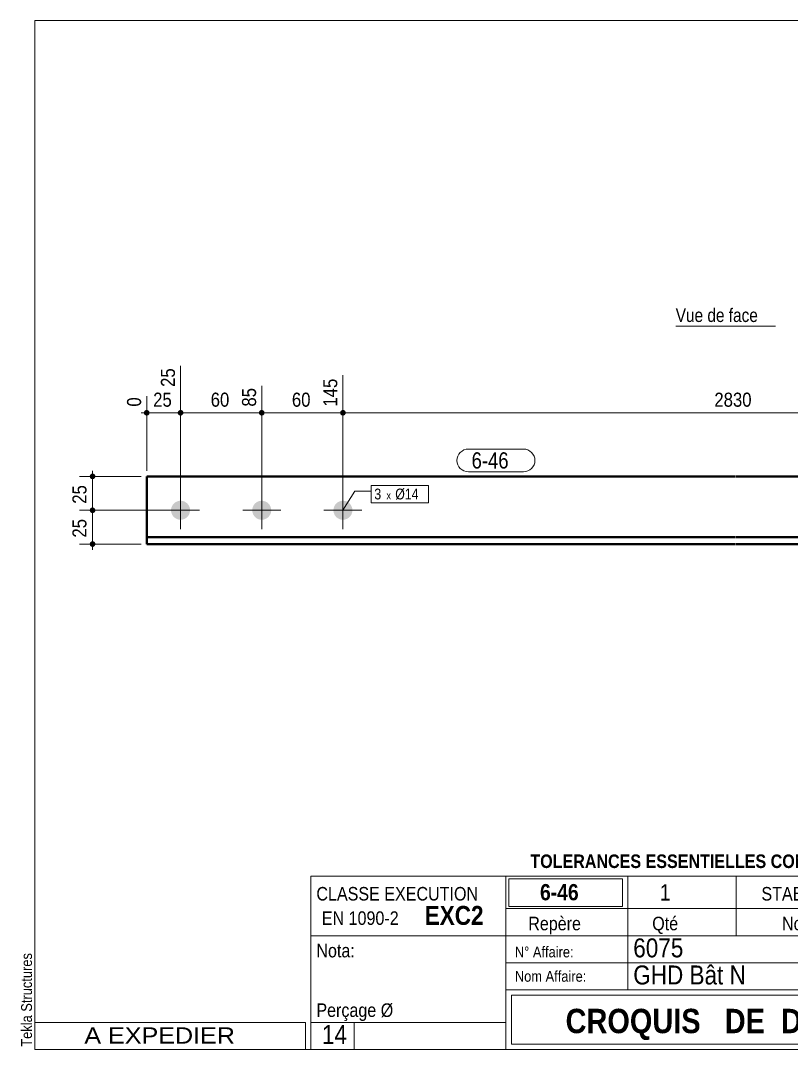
# Model space of a CAD drawing. Header units: millimetres. Extents: x 2 to 287, y 5 to 195.
# Drawn here: x 2.4 to 144.7, y 5 to 195 of the extents above; entities that cross this region are included whole.
import ezdxf

# ---------------------------------------------------------------- set-up
doc = ezdxf.new("R2010")
doc.units = ezdxf.units.MM
for name, color, linetype, lineweight in [('Autre type objet', 1, 'Continuous', 0), ('Boulon', 7, 'Continuous', 0), ('Cotation', 7, 'Continuous', 0), ('Désignation boulon', 3, 'Continuous', 0), ('Feuille dessin', 5, 'Continuous', 0), ('Piece', 2, 'Continuous', 0), ('Repère pièce', 3, 'Continuous', 0)]:
    doc.layers.add(name, color=color, linetype=linetype, lineweight=lineweight)
doc.styles.add('ARIAL', font='ARIAL.TTF')
doc.styles.add('ARIAL_BOLD', font='ARIALBD.TTF')
doc.styles.add('ARIAL_NARROW', font='ARIAL.TTF')
doc.styles.add('COMIC_SANS_MS', font='COMIC.TTF')

# ---------------------------------------------------------------- blocks, each defined once
blk = doc.blocks.new('*A1')
at = {"layer": 'Boulon'}
for points in [[(31.97, 106.32), (32.01, 106.32), (32.05, 106.32), (32.1, 106.31), (32.14, 106.31), (32.18, 106.3), (32.22, 106.29), (32.27, 106.29), (32.31, 106.28), (32.35, 106.27), (32.39, 106.26), (32.43, 106.24), (32.47, 106.23), (32.51, 106.22), (32.56, 106.2), (32.59, 106.19), (32.63, 106.17), (32.67, 106.15), (32.71, 106.13), (32.75, 106.11), (32.79, 106.09), (32.82, 106.07), (32.86, 106.05), (32.9, 106.03), (32.93, 106), (32.97, 105.98), (33, 105.95), (33.04, 105.92), (33.07, 105.9), (33.1, 105.87), (33.13, 105.84), (33.16, 105.81), (33.19, 105.78), (33.22, 105.75), (33.25, 105.71), (33.28, 105.68), (33.3, 105.65), (33.33, 105.61), (33.36, 105.58), (33.38, 105.54), (33.4, 105.51), (33.43, 105.47), (33.45, 105.43), (33.47, 105.39), (33.49, 105.36), (33.51, 105.32), (33.53, 105.28), (33.54, 105.24), (33.56, 105.2), (33.57, 105.16), (33.59, 105.12), (33.6, 105.08), (33.61, 105.04), (33.62, 105), (33.63, 104.95), (33.64, 104.91), (33.65, 104.87), (33.66, 104.83), (33.66, 104.78), (33.67, 104.74), (33.67, 104.7), (33.67, 104.66), (33.67, 104.61), (33.68, 104.57), (33.67, 104.53), (33.67, 104.48), (33.67, 104.44), (33.67, 104.4), (33.66, 104.36), (33.66, 104.31), (33.65, 104.27), (33.64, 104.23), (33.63, 104.19), (33.62, 104.14), (33.61, 104.1), (33.6, 104.06), (33.59, 104.02), (33.57, 103.98), (33.56, 103.94), (33.54, 103.9), (33.53, 103.86), (33.51, 103.82), (33.49, 103.78), (33.47, 103.75), (33.45, 103.71), (33.43, 103.67), (33.4, 103.63), (33.38, 103.6), (33.36, 103.56), (33.33, 103.53), (33.3, 103.49), (33.28, 103.46), (33.25, 103.43), (33.22, 103.39), (33.19, 103.36), (33.16, 103.33), (33.13, 103.3), (33.1, 103.27), (33.07, 103.24), (33.04, 103.22), (33, 103.19), (32.97, 103.16), (32.93, 103.14), (32.9, 103.11), (32.86, 103.09), (32.82, 103.07), (32.79, 103.05), (32.75, 103.03), (32.71, 103.01), (32.67, 102.99), (32.63, 102.97), (32.59, 102.95), (32.56, 102.94), (32.51, 102.92), (32.47, 102.91), (32.43, 102.9), (32.39, 102.88), (32.35, 102.87), (32.31, 102.86), (32.27, 102.85), (32.22, 102.85), (32.18, 102.84), (32.14, 102.83), (32.1, 102.83), (32.05, 102.82), (32.01, 102.82), (31.97, 102.82), (31.93, 102.82), (31.88, 102.82), (31.84, 102.82), (31.8, 102.82), (31.75, 102.83), (31.71, 102.83), (31.67, 102.84), (31.63, 102.85), (31.58, 102.85), (31.54, 102.86), (31.5, 102.87), (31.46, 102.88), (31.42, 102.9), (31.38, 102.91), (31.34, 102.92), (31.3, 102.94), (31.26, 102.95), (31.22, 102.97), (31.18, 102.99), (31.14, 103.01), (31.1, 103.03), (31.06, 103.05), (31.03, 103.07), (30.99, 103.09), (30.95, 103.11), (30.92, 103.14), (30.88, 103.16), (30.85, 103.19), (30.82, 103.22), (30.78, 103.24), (30.75, 103.27), (30.72, 103.3), (30.69, 103.33), (30.66, 103.36), (30.63, 103.39), (30.6, 103.43), (30.57, 103.46), (30.55, 103.49), (30.52, 103.53), (30.49, 103.56), (30.47, 103.6), (30.45, 103.63), (30.42, 103.67), (30.4, 103.71), (30.38, 103.75), (30.36, 103.78), (30.34, 103.82), (30.33, 103.86), (30.31, 103.9), (30.29, 103.94), (30.28, 103.98), (30.26, 104.02), (30.25, 104.06), (30.24, 104.1), (30.23, 104.14), (30.22, 104.19), (30.21, 104.23), (30.2, 104.27), (30.19, 104.31), (30.19, 104.36), (30.18, 104.4), (30.18, 104.44), (30.18, 104.48), (30.18, 104.53), (30.18, 104.57), (30.18, 104.61), (30.18, 104.66), (30.18, 104.7), (30.18, 104.74), (30.19, 104.78), (30.19, 104.83), (30.2, 104.87), (30.21, 104.91), (30.22, 104.95), (30.23, 105), (30.24, 105.04), (30.25, 105.08), (30.26, 105.12), (30.28, 105.16), (30.29, 105.2), (30.31, 105.24), (30.33, 105.28), (30.34, 105.32), (30.36, 105.36), (30.38, 105.39), (30.4, 105.43), (30.42, 105.47), (30.45, 105.51), (30.47, 105.54), (30.49, 105.58), (30.52, 105.61), (30.55, 105.65), (30.57, 105.68), (30.6, 105.71), (30.63, 105.75), (30.66, 105.78), (30.69, 105.81), (30.72, 105.84), (30.75, 105.87), (30.78, 105.9), (30.82, 105.92), (30.85, 105.95), (30.88, 105.98), (30.92, 106), (30.95, 106.03), (30.99, 106.05), (31.03, 106.07), (31.06, 106.09), (31.1, 106.11), (31.14, 106.13), (31.18, 106.15), (31.22, 106.17), (31.26, 106.19), (31.3, 106.2), (31.34, 106.22), (31.38, 106.23), (31.42, 106.24), (31.46, 106.26), (31.5, 106.27), (31.54, 106.28), (31.58, 106.29), (31.63, 106.29), (31.67, 106.3), (31.71, 106.31), (31.75, 106.31), (31.8, 106.32), (31.84, 106.32), (31.88, 106.32), (31.93, 106.32)], [(46.96, 106.32), (47, 106.32), (47.04, 106.32), (47.09, 106.31), (47.13, 106.31), (47.17, 106.3), (47.21, 106.29), (47.26, 106.29), (47.3, 106.28), (47.34, 106.27), (47.38, 106.26), (47.42, 106.24), (47.46, 106.23), (47.5, 106.22), (47.54, 106.2), (47.58, 106.19), (47.62, 106.17), (47.66, 106.15), (47.7, 106.13), (47.74, 106.11), (47.78, 106.09), (47.81, 106.07), (47.85, 106.05), (47.89, 106.03), (47.92, 106), (47.96, 105.98), (47.99, 105.95), (48.02, 105.92), (48.06, 105.9), (48.09, 105.87), (48.12, 105.84), (48.15, 105.81), (48.18, 105.78), (48.21, 105.75), (48.24, 105.71), (48.27, 105.68), (48.29, 105.65), (48.32, 105.61), (48.34, 105.58), (48.37, 105.54), (48.39, 105.51), (48.41, 105.47), (48.44, 105.43), (48.46, 105.39), (48.48, 105.36), (48.5, 105.32), (48.51, 105.28), (48.53, 105.24), (48.55, 105.2), (48.56, 105.16), (48.58, 105.12), (48.59, 105.08), (48.6, 105.04), (48.61, 105), (48.62, 104.95), (48.63, 104.91), (48.64, 104.87), (48.64, 104.83), (48.65, 104.78), (48.66, 104.74), (48.66, 104.7), (48.66, 104.66), (48.66, 104.61), (48.66, 104.57), (48.66, 104.53), (48.66, 104.48), (48.66, 104.44), (48.66, 104.4), (48.65, 104.36), (48.64, 104.31), (48.64, 104.27), (48.63, 104.23), (48.62, 104.19), (48.61, 104.14), (48.6, 104.1), (48.59, 104.06), (48.58, 104.02), (48.56, 103.98), (48.55, 103.94), (48.53, 103.9), (48.51, 103.86), (48.5, 103.82), (48.48, 103.78), (48.46, 103.75), (48.44, 103.71), (48.41, 103.67), (48.39, 103.63), (48.37, 103.6), (48.34, 103.56), (48.32, 103.53), (48.29, 103.49), (48.27, 103.46), (48.24, 103.43), (48.21, 103.39), (48.18, 103.36), (48.15, 103.33), (48.12, 103.3), (48.09, 103.27), (48.06, 103.24), (48.02, 103.22), (47.99, 103.19), (47.96, 103.16), (47.92, 103.14), (47.89, 103.11), (47.85, 103.09), (47.81, 103.07), (47.78, 103.05), (47.74, 103.03), (47.7, 103.01), (47.66, 102.99), (47.62, 102.97), (47.58, 102.95), (47.54, 102.94), (47.5, 102.92), (47.46, 102.91), (47.42, 102.9), (47.38, 102.88), (47.34, 102.87), (47.3, 102.86), (47.26, 102.85), (47.21, 102.85), (47.17, 102.84), (47.13, 102.83), (47.09, 102.83), (47.04, 102.82), (47, 102.82), (46.96, 102.82), (46.91, 102.82), (46.87, 102.82), (46.83, 102.82), (46.78, 102.82), (46.74, 102.83), (46.7, 102.83), (46.66, 102.84), (46.61, 102.85), (46.57, 102.85), (46.53, 102.86), (46.49, 102.87), (46.45, 102.88), (46.41, 102.9), (46.36, 102.91), (46.32, 102.92), (46.28, 102.94), (46.24, 102.95), (46.2, 102.97), (46.17, 102.99), (46.13, 103.01), (46.09, 103.03), (46.05, 103.05), (46.01, 103.07), (45.98, 103.09), (45.94, 103.11), (45.91, 103.14), (45.87, 103.16), (45.84, 103.19), (45.8, 103.22), (45.77, 103.24), (45.74, 103.27), (45.71, 103.3), (45.68, 103.33), (45.65, 103.36), (45.62, 103.39), (45.59, 103.43), (45.56, 103.46), (45.53, 103.49), (45.51, 103.53), (45.48, 103.56), (45.46, 103.6), (45.44, 103.63), (45.41, 103.67), (45.39, 103.71), (45.37, 103.75), (45.35, 103.78), (45.33, 103.82), (45.31, 103.86), (45.3, 103.9), (45.28, 103.94), (45.27, 103.98), (45.25, 104.02), (45.24, 104.06), (45.23, 104.1), (45.22, 104.14), (45.21, 104.19), (45.2, 104.23), (45.19, 104.27), (45.18, 104.31), (45.18, 104.36), (45.17, 104.4), (45.17, 104.44), (45.17, 104.48), (45.16, 104.53), (45.16, 104.57), (45.16, 104.61), (45.17, 104.66), (45.17, 104.7), (45.17, 104.74), (45.18, 104.78), (45.18, 104.83), (45.19, 104.87), (45.2, 104.91), (45.21, 104.95), (45.22, 105), (45.23, 105.04), (45.24, 105.08), (45.25, 105.12), (45.27, 105.16), (45.28, 105.2), (45.3, 105.24), (45.31, 105.28), (45.33, 105.32), (45.35, 105.36), (45.37, 105.39), (45.39, 105.43), (45.41, 105.47), (45.44, 105.51), (45.46, 105.54), (45.48, 105.58), (45.51, 105.61), (45.53, 105.65), (45.56, 105.68), (45.59, 105.71), (45.62, 105.75), (45.65, 105.78), (45.68, 105.81), (45.71, 105.84), (45.74, 105.87), (45.77, 105.9), (45.8, 105.92), (45.84, 105.95), (45.87, 105.98), (45.91, 106), (45.94, 106.03), (45.98, 106.05), (46.01, 106.07), (46.05, 106.09), (46.09, 106.11), (46.13, 106.13), (46.17, 106.15), (46.2, 106.17), (46.24, 106.19), (46.28, 106.2), (46.32, 106.22), (46.36, 106.23), (46.41, 106.24), (46.45, 106.26), (46.49, 106.27), (46.53, 106.28), (46.57, 106.29), (46.61, 106.29), (46.66, 106.3), (46.7, 106.31), (46.74, 106.31), (46.78, 106.32), (46.83, 106.32), (46.87, 106.32), (46.91, 106.32)], [(61.95, 106.32), (61.99, 106.32), (62.03, 106.32), (62.07, 106.31), (62.12, 106.31), (62.16, 106.3), (62.2, 106.29), (62.24, 106.29), (62.29, 106.28), (62.33, 106.27), (62.37, 106.26), (62.41, 106.24), (62.45, 106.23), (62.49, 106.22), (62.53, 106.2), (62.57, 106.19), (62.61, 106.17), (62.65, 106.15), (62.69, 106.13), (62.73, 106.11), (62.76, 106.09), (62.8, 106.07), (62.84, 106.05), (62.87, 106.03), (62.91, 106), (62.94, 105.98), (62.98, 105.95), (63.01, 105.92), (63.05, 105.9), (63.08, 105.87), (63.11, 105.84), (63.14, 105.81), (63.17, 105.78), (63.2, 105.75), (63.23, 105.71), (63.25, 105.68), (63.28, 105.65), (63.31, 105.61), (63.33, 105.58), (63.36, 105.54), (63.38, 105.51), (63.4, 105.47), (63.42, 105.43), (63.45, 105.39), (63.47, 105.36), (63.48, 105.32), (63.5, 105.28), (63.52, 105.24), (63.53, 105.2), (63.55, 105.16), (63.56, 105.12), (63.58, 105.08), (63.59, 105.04), (63.6, 105), (63.61, 104.95), (63.62, 104.91), (63.63, 104.87), (63.63, 104.83), (63.64, 104.78), (63.64, 104.74), (63.65, 104.7), (63.65, 104.66), (63.65, 104.61), (63.65, 104.57), (63.65, 104.53), (63.65, 104.48), (63.65, 104.44), (63.64, 104.4), (63.64, 104.36), (63.63, 104.31), (63.63, 104.27), (63.62, 104.23), (63.61, 104.19), (63.6, 104.14), (63.59, 104.1), (63.58, 104.06), (63.56, 104.02), (63.55, 103.98), (63.53, 103.94), (63.52, 103.9), (63.5, 103.86), (63.48, 103.82), (63.47, 103.78), (63.45, 103.75), (63.42, 103.71), (63.4, 103.67), (63.38, 103.63), (63.36, 103.6), (63.33, 103.56), (63.31, 103.53), (63.28, 103.49), (63.25, 103.46), (63.23, 103.43), (63.2, 103.39), (63.17, 103.36), (63.14, 103.33), (63.11, 103.3), (63.08, 103.27), (63.05, 103.24), (63.01, 103.22), (62.98, 103.19), (62.94, 103.16), (62.91, 103.14), (62.87, 103.11), (62.84, 103.09), (62.8, 103.07), (62.76, 103.05), (62.73, 103.03), (62.69, 103.01), (62.65, 102.99), (62.61, 102.97), (62.57, 102.95), (62.53, 102.94), (62.49, 102.92), (62.45, 102.91), (62.41, 102.9), (62.37, 102.88), (62.33, 102.87), (62.29, 102.86), (62.24, 102.85), (62.2, 102.85), (62.16, 102.84), (62.12, 102.83), (62.07, 102.83), (62.03, 102.82), (61.99, 102.82), (61.95, 102.82), (61.9, 102.82), (61.86, 102.82), (61.82, 102.82), (61.77, 102.82), (61.73, 102.83), (61.69, 102.83), (61.65, 102.84), (61.6, 102.85), (61.56, 102.85), (61.52, 102.86), (61.48, 102.87), (61.44, 102.88), (61.39, 102.9), (61.35, 102.91), (61.31, 102.92), (61.27, 102.94), (61.23, 102.95), (61.19, 102.97), (61.15, 102.99), (61.12, 103.01), (61.08, 103.03), (61.04, 103.05), (61, 103.07), (60.97, 103.09), (60.93, 103.11), (60.89, 103.14), (60.86, 103.16), (60.83, 103.19), (60.79, 103.22), (60.76, 103.24), (60.73, 103.27), (60.7, 103.3), (60.66, 103.33), (60.63, 103.36), (60.61, 103.39), (60.58, 103.43), (60.55, 103.46), (60.52, 103.49), (60.5, 103.53), (60.47, 103.56), (60.45, 103.6), (60.42, 103.63), (60.4, 103.67), (60.38, 103.71), (60.36, 103.75), (60.34, 103.78), (60.32, 103.82), (60.3, 103.86), (60.29, 103.9), (60.27, 103.94), (60.25, 103.98), (60.24, 104.02), (60.23, 104.06), (60.22, 104.1), (60.2, 104.14), (60.19, 104.19), (60.19, 104.23), (60.18, 104.27), (60.17, 104.31), (60.17, 104.36), (60.16, 104.4), (60.16, 104.44), (60.15, 104.48), (60.15, 104.53), (60.15, 104.57), (60.15, 104.61), (60.15, 104.66), (60.16, 104.7), (60.16, 104.74), (60.17, 104.78), (60.17, 104.83), (60.18, 104.87), (60.19, 104.91), (60.19, 104.95), (60.2, 105), (60.22, 105.04), (60.23, 105.08), (60.24, 105.12), (60.25, 105.16), (60.27, 105.2), (60.29, 105.24), (60.3, 105.28), (60.32, 105.32), (60.34, 105.36), (60.36, 105.39), (60.38, 105.43), (60.4, 105.47), (60.42, 105.51), (60.45, 105.54), (60.47, 105.58), (60.5, 105.61), (60.52, 105.65), (60.55, 105.68), (60.58, 105.71), (60.61, 105.75), (60.63, 105.78), (60.66, 105.81), (60.7, 105.84), (60.73, 105.87), (60.76, 105.9), (60.79, 105.92), (60.83, 105.95), (60.86, 105.98), (60.89, 106), (60.93, 106.03), (60.97, 106.05), (61, 106.07), (61.04, 106.09), (61.08, 106.11), (61.12, 106.13), (61.15, 106.15), (61.19, 106.17), (61.23, 106.19), (61.27, 106.2), (61.31, 106.22), (61.35, 106.23), (61.39, 106.24), (61.44, 106.26), (61.48, 106.27), (61.52, 106.28), (61.56, 106.29), (61.6, 106.29), (61.65, 106.3), (61.69, 106.31), (61.73, 106.31), (61.77, 106.32), (61.82, 106.32), (61.86, 106.32), (61.9, 106.32)]]:
    blk.add_hatch(color=256, dxfattribs=at).paths.add_polyline_path(points, flags=17)
at = {"layer": 'Boulon', "linetype": 'Continuous', "lineweight": 0}
for p, q in [((31.93, 108.07), (31.93, 101.07)), ((46.91, 108.07), (46.91, 101.07)), ((61.9, 108.07), (61.9, 101.07)), ((35.43, 104.57), (28.43, 104.57)), ((50.41, 104.57), (43.41, 104.57)), ((65.4, 104.57), (58.4, 104.57))]:
    blk.add_line(p, q, dxfattribs=at)
blk = doc.blocks.new('*A3')
at = {"layer": 'Piece', "color": 2, "linetype": 'Continuous', "lineweight": 40}
for p, q in [((25.68, 110.82), (25.68, 98.32)), ((25.68, 110.82), (134.275312, 110.82)), ((134.375312, 110.82), (242.970623, 110.82)), ((134.275312, 99.57), (25.68, 99.57)), ((242.970623, 99.57), (134.375312, 99.57)), ((134.275312, 98.32), (25.68, 98.32)), ((242.970623, 98.32), (134.375312, 98.32))]:
    blk.add_line(p, q, dxfattribs=at)
blk = doc.blocks.new('*A4')
at = {"layer": 'Feuille dessin', "linetype": 'Continuous', "lineweight": 0}
for p, q in [((282, 195), (5, 195)), ((5, 195), (5, 5)), ((5, 5), (282, 5))]:
    blk.add_line(p, q, dxfattribs=at)
at = {"layer": 'Feuille dessin', "style": 'ARIAL', "width": 0.85}
blk.add_text('Tekla Structures', height=2, rotation=90, dxfattribs=at).set_placement((4.5, 5.5))
blk = doc.blocks.new('*A6')
at = {"layer": 'Autre type objet', "linetype": 'Continuous', "lineweight": 0}
for p, q in [((56, 37), (92, 37)), ((56, 37), (56, 10)), ((92, 37), (92, 10)), ((56, 26), (92, 26)), ((56, 10), (92, 10)), ((56, 5), (56, 10)), ((64, 5), (64, 10)), ((56, 5), (64, 5))]:
    blk.add_line(p, q, dxfattribs=at)
at = {"layer": 'Autre type objet', "width": 0.85}
for s, height, style, p in [('CLASSE EXECUTION', 2.5, 'ARIAL', (57, 32.5)), ('EN 1090-2', 2.5, 'ARIAL', (58, 28)), ('EXC2', 3.5, 'ARIAL_BOLD', (77, 28)), ('Nota:', 2.5, 'ARIAL', (57, 22)), ('Perçage Ø', 2.5, 'ARIAL', (57, 11)), ('14', 3.5, 'ARIAL_NARROW', (58.014234, 6))]:
    blk.add_text(s, height=height, dxfattribs=dict(at, style=style)).set_placement(p)
blk = doc.blocks.new('*A7')
at = {"layer": 'Autre type objet', "linetype": 'Continuous', "lineweight": 0}
for p, q in [((92, 37), (282, 37)), ((92, 37), (92, 31)), ((92.51953, 36.5), (113.5, 36.5)), ((92.51953, 31.394341), (92.51953, 36.5)), ((113.5, 36.5), (113.5, 31.394341)), ((114.5, 31), (114.5, 37)), ((134.5, 31), (134.5, 37)), ((92, 31), (282, 31)), ((92, 31), (92, 5)), ((113.5, 31.394341), (92.51953, 31.394341)), ((114.5, 16), (114.5, 31)), ((134.5, 26), (134.5, 31)), ((92, 26), (282, 26)), ((92, 21), (241.327069, 20.935451)), ((92, 16), (181, 16)), ((93, 15), (180, 15)), ((93, 6), (93, 15)), ((180, 6), (93, 6)), ((92, 5), (282, 5))]:
    blk.add_line(p, q, dxfattribs=at)
at = {"layer": 'Autre type objet', "width": 0.85}
for s, height, style, p in [('TOLERANCES ESSENTIELLES CONFORMES A LA NORME 1090-1', 2.5, 'ARIAL_BOLD', (96.5, 38.5)), ('6-46', 3, 'ARIAL_BOLD', (98.285724, 32.540141)), ('1', 3, 'ARIAL', (120.389893, 32.5)), ('STABILITE', 2.5, 'ARIAL', (139.159546, 32.5)), ('Repère', 2.5, 'ARIAL', (96.112978, 27)), ('Qté', 2.5, 'ARIAL', (119, 27)), ('Nom', 2.5, 'ARIAL', (142.961426, 27)), ('6075', 3.5, 'ARIAL', (115.5, 22)), ('N° Affaire:', 2, 'ARIAL', (93.640566, 22)), ('Nom Affaire:', 2, 'ARIAL', (93.640566, 17.5)), ('GHD Bât N', 3.5, 'ARIAL', (115.5, 17)), ('CROQUIS   DE  DEBIT', 4.5, 'ARIAL_BOLD', (103, 8))]:
    blk.add_text(s, height=height, dxfattribs=dict(at, style=style)).set_placement(p)
blk = doc.blocks.new('*A8')
at = {"layer": 'Autre type objet', "linetype": 'Continuous', "lineweight": 0}
for p, q in [((5, 10), (55, 10)), ((5, 10), (5, 5)), ((55, 10), (55, 5)), ((5, 5), (55, 5))]:
    blk.add_line(p, q, dxfattribs=at)
at = {"layer": 'Autre type objet', "style": 'ARIAL', "width": 1.105}
blk.add_text('A EXPEDIER', height=3, dxfattribs=at).set_placement((14.169647, 6.073465))
blk = doc.blocks.new('*A11')
at = {"layer": 'Cotation'}
for points in [[(15.65, 104.05), (15.63, 104.05), (15.6, 104.06), (15.58, 104.06), (15.55, 104.07), (15.53, 104.07), (15.5, 104.08), (15.48, 104.09), (15.46, 104.1), (15.43, 104.11), (15.41, 104.12), (15.39, 104.14), (15.37, 104.15), (15.35, 104.17), (15.33, 104.18), (15.31, 104.2), (15.29, 104.22), (15.28, 104.24), (15.26, 104.26), (15.25, 104.28), (15.23, 104.3), (15.22, 104.32), (15.21, 104.35), (15.2, 104.37), (15.19, 104.39), (15.18, 104.42), (15.18, 104.44), (15.17, 104.47), (15.17, 104.49), (15.16, 104.52), (15.16, 104.54), (15.16, 104.57), (15.16, 104.6), (15.16, 104.62), (15.17, 104.65), (15.17, 104.67), (15.18, 104.7), (15.18, 104.72), (15.19, 104.75), (15.2, 104.77), (15.21, 104.79), (15.22, 104.82), (15.23, 104.84), (15.25, 104.86), (15.26, 104.88), (15.28, 104.9), (15.29, 104.92), (15.31, 104.94), (15.33, 104.96), (15.35, 104.97), (15.37, 104.99), (15.39, 105), (15.41, 105.02), (15.43, 105.03), (15.46, 105.04), (15.48, 105.05), (15.5, 105.06), (15.53, 105.07), (15.55, 105.07), (15.58, 105.08), (15.6, 105.08), (15.63, 105.09), (15.65, 105.09), (15.68, 105.09), (15.71, 105.09), (15.73, 105.09), (15.76, 105.08), (15.78, 105.08), (15.81, 105.07), (15.83, 105.07), (15.86, 105.06), (15.88, 105.05), (15.9, 105.04), (15.93, 105.03), (15.95, 105.02), (15.97, 105), (15.99, 104.99), (16.01, 104.97), (16.03, 104.96), (16.05, 104.94), (16.07, 104.92), (16.08, 104.9), (16.1, 104.88), (16.11, 104.86), (16.13, 104.84), (16.14, 104.82), (16.15, 104.79), (16.16, 104.77), (16.17, 104.75), (16.18, 104.72), (16.18, 104.7), (16.19, 104.67), (16.19, 104.65), (16.2, 104.62), (16.2, 104.6), (16.2, 104.57), (16.2, 104.54), (16.2, 104.52), (16.19, 104.49), (16.19, 104.47), (16.18, 104.44), (16.18, 104.42), (16.17, 104.39), (16.16, 104.37), (16.15, 104.35), (16.14, 104.32), (16.13, 104.3), (16.11, 104.28), (16.1, 104.26), (16.08, 104.24), (16.07, 104.22), (16.05, 104.2), (16.03, 104.18), (16.01, 104.17), (15.99, 104.15), (15.97, 104.14), (15.95, 104.12), (15.93, 104.11), (15.9, 104.1), (15.88, 104.09), (15.86, 104.08), (15.83, 104.07), (15.81, 104.07), (15.78, 104.06), (15.76, 104.06), (15.73, 104.05), (15.71, 104.05), (15.68, 104.05)], [(15.65, 97.8), (15.63, 97.8), (15.6, 97.81), (15.58, 97.81), (15.55, 97.82), (15.53, 97.82), (15.5, 97.83), (15.48, 97.84), (15.46, 97.85), (15.43, 97.86), (15.41, 97.87), (15.39, 97.89), (15.37, 97.9), (15.35, 97.92), (15.33, 97.93), (15.31, 97.95), (15.29, 97.97), (15.28, 97.99), (15.26, 98.01), (15.25, 98.03), (15.23, 98.05), (15.22, 98.07), (15.21, 98.1), (15.2, 98.12), (15.19, 98.14), (15.18, 98.17), (15.18, 98.19), (15.17, 98.22), (15.17, 98.24), (15.16, 98.27), (15.16, 98.29), (15.16, 98.32), (15.16, 98.35), (15.16, 98.37), (15.17, 98.4), (15.17, 98.42), (15.18, 98.45), (15.18, 98.47), (15.19, 98.5), (15.2, 98.52), (15.21, 98.54), (15.22, 98.57), (15.23, 98.59), (15.25, 98.61), (15.26, 98.63), (15.28, 98.65), (15.29, 98.67), (15.31, 98.69), (15.33, 98.71), (15.35, 98.72), (15.37, 98.74), (15.39, 98.75), (15.41, 98.77), (15.43, 98.78), (15.46, 98.79), (15.48, 98.8), (15.5, 98.81), (15.53, 98.82), (15.55, 98.82), (15.58, 98.83), (15.6, 98.83), (15.63, 98.84), (15.65, 98.84), (15.68, 98.84), (15.71, 98.84), (15.73, 98.84), (15.76, 98.83), (15.78, 98.83), (15.81, 98.82), (15.83, 98.82), (15.86, 98.81), (15.88, 98.8), (15.9, 98.79), (15.93, 98.78), (15.95, 98.77), (15.97, 98.75), (15.99, 98.74), (16.01, 98.72), (16.03, 98.71), (16.05, 98.69), (16.07, 98.67), (16.08, 98.65), (16.1, 98.63), (16.11, 98.61), (16.13, 98.59), (16.14, 98.57), (16.15, 98.54), (16.16, 98.52), (16.17, 98.5), (16.18, 98.47), (16.18, 98.45), (16.19, 98.42), (16.19, 98.4), (16.2, 98.37), (16.2, 98.35), (16.2, 98.32), (16.2, 98.29), (16.2, 98.27), (16.19, 98.24), (16.19, 98.22), (16.18, 98.19), (16.18, 98.17), (16.17, 98.14), (16.16, 98.12), (16.15, 98.1), (16.14, 98.07), (16.13, 98.05), (16.11, 98.03), (16.1, 98.01), (16.08, 97.99), (16.07, 97.97), (16.05, 97.95), (16.03, 97.93), (16.01, 97.92), (15.99, 97.9), (15.97, 97.89), (15.95, 97.87), (15.93, 97.86), (15.9, 97.85), (15.88, 97.84), (15.86, 97.83), (15.83, 97.82), (15.81, 97.82), (15.78, 97.81), (15.76, 97.81), (15.73, 97.8), (15.71, 97.8), (15.68, 97.8)]]:
    blk.add_hatch(color=256, dxfattribs=at).paths.add_polyline_path(points, flags=17)
at = {"layer": 'Cotation', "linetype": 'Continuous', "lineweight": 0}
for p, q in [((30.93, 104.57), (13.26, 104.57)), ((14.64, 104.57), (16.72, 104.57)), ((15.68, 105.61), (15.68, 103.53)), ((15.68, 104.57), (15.68, 105.61)), ((15.68, 98.32), (15.68, 104.57)), ((15.68, 99.36), (15.68, 97.28)), ((24.68, 98.32), (13.26, 98.32)), ((14.64, 98.32), (16.72, 98.32)), ((15.68, 98.32), (15.68, 97.28))]:
    blk.add_line(p, q, dxfattribs=at)
at = {"layer": 'Cotation'}
for p in [(15.68, 104.57), (15.68, 98.32)]:
    blk.add_point(p, dxfattribs=at)
at = {"layer": 'Cotation', "style": 'ARIAL', "width": 0.85}
blk.add_text('25', height=2.6, rotation=90.0002, dxfattribs=at).set_placement((14.56, 99.52))
blk = doc.blocks.new('*A12')
at = {"layer": 'Cotation'}
for points in [[(15.65, 110.3), (15.63, 110.3), (15.6, 110.31), (15.58, 110.31), (15.55, 110.32), (15.53, 110.32), (15.5, 110.33), (15.48, 110.34), (15.46, 110.35), (15.43, 110.36), (15.41, 110.37), (15.39, 110.39), (15.37, 110.4), (15.35, 110.42), (15.33, 110.43), (15.31, 110.45), (15.29, 110.47), (15.28, 110.49), (15.26, 110.51), (15.25, 110.53), (15.23, 110.55), (15.22, 110.57), (15.21, 110.6), (15.2, 110.62), (15.19, 110.64), (15.18, 110.67), (15.18, 110.69), (15.17, 110.72), (15.17, 110.74), (15.16, 110.77), (15.16, 110.79), (15.16, 110.82), (15.16, 110.85), (15.16, 110.87), (15.17, 110.9), (15.17, 110.92), (15.18, 110.95), (15.18, 110.97), (15.19, 111), (15.2, 111.02), (15.21, 111.04), (15.22, 111.07), (15.23, 111.09), (15.25, 111.11), (15.26, 111.13), (15.28, 111.15), (15.29, 111.17), (15.31, 111.19), (15.33, 111.21), (15.35, 111.22), (15.37, 111.24), (15.39, 111.25), (15.41, 111.27), (15.43, 111.28), (15.46, 111.29), (15.48, 111.3), (15.5, 111.31), (15.53, 111.32), (15.55, 111.32), (15.58, 111.33), (15.6, 111.33), (15.63, 111.34), (15.65, 111.34), (15.68, 111.34), (15.71, 111.34), (15.73, 111.34), (15.76, 111.33), (15.78, 111.33), (15.81, 111.32), (15.83, 111.32), (15.86, 111.31), (15.88, 111.3), (15.9, 111.29), (15.93, 111.28), (15.95, 111.27), (15.97, 111.25), (15.99, 111.24), (16.01, 111.22), (16.03, 111.21), (16.05, 111.19), (16.07, 111.17), (16.08, 111.15), (16.1, 111.13), (16.11, 111.11), (16.13, 111.09), (16.14, 111.07), (16.15, 111.04), (16.16, 111.02), (16.17, 111), (16.18, 110.97), (16.18, 110.95), (16.19, 110.92), (16.19, 110.9), (16.2, 110.87), (16.2, 110.85), (16.2, 110.82), (16.2, 110.79), (16.2, 110.77), (16.19, 110.74), (16.19, 110.72), (16.18, 110.69), (16.18, 110.67), (16.17, 110.64), (16.16, 110.62), (16.15, 110.6), (16.14, 110.57), (16.13, 110.55), (16.11, 110.53), (16.1, 110.51), (16.08, 110.49), (16.07, 110.47), (16.05, 110.45), (16.03, 110.43), (16.01, 110.42), (15.99, 110.4), (15.97, 110.39), (15.95, 110.37), (15.93, 110.36), (15.9, 110.35), (15.88, 110.34), (15.86, 110.33), (15.83, 110.32), (15.81, 110.32), (15.78, 110.31), (15.76, 110.31), (15.73, 110.3), (15.71, 110.3), (15.68, 110.3)], [(15.65, 104.05), (15.63, 104.05), (15.6, 104.06), (15.58, 104.06), (15.55, 104.07), (15.53, 104.07), (15.5, 104.08), (15.48, 104.09), (15.46, 104.1), (15.43, 104.11), (15.41, 104.12), (15.39, 104.14), (15.37, 104.15), (15.35, 104.17), (15.33, 104.18), (15.31, 104.2), (15.29, 104.22), (15.28, 104.24), (15.26, 104.26), (15.25, 104.28), (15.23, 104.3), (15.22, 104.32), (15.21, 104.35), (15.2, 104.37), (15.19, 104.39), (15.18, 104.42), (15.18, 104.44), (15.17, 104.47), (15.17, 104.49), (15.16, 104.52), (15.16, 104.54), (15.16, 104.57), (15.16, 104.6), (15.16, 104.62), (15.17, 104.65), (15.17, 104.67), (15.18, 104.7), (15.18, 104.72), (15.19, 104.75), (15.2, 104.77), (15.21, 104.79), (15.22, 104.82), (15.23, 104.84), (15.25, 104.86), (15.26, 104.88), (15.28, 104.9), (15.29, 104.92), (15.31, 104.94), (15.33, 104.96), (15.35, 104.97), (15.37, 104.99), (15.39, 105), (15.41, 105.02), (15.43, 105.03), (15.46, 105.04), (15.48, 105.05), (15.5, 105.06), (15.53, 105.07), (15.55, 105.07), (15.58, 105.08), (15.6, 105.08), (15.63, 105.09), (15.65, 105.09), (15.68, 105.09), (15.71, 105.09), (15.73, 105.09), (15.76, 105.08), (15.78, 105.08), (15.81, 105.07), (15.83, 105.07), (15.86, 105.06), (15.88, 105.05), (15.9, 105.04), (15.93, 105.03), (15.95, 105.02), (15.97, 105), (15.99, 104.99), (16.01, 104.97), (16.03, 104.96), (16.05, 104.94), (16.07, 104.92), (16.08, 104.9), (16.1, 104.88), (16.11, 104.86), (16.13, 104.84), (16.14, 104.82), (16.15, 104.79), (16.16, 104.77), (16.17, 104.75), (16.18, 104.72), (16.18, 104.7), (16.19, 104.67), (16.19, 104.65), (16.2, 104.62), (16.2, 104.6), (16.2, 104.57), (16.2, 104.54), (16.2, 104.52), (16.19, 104.49), (16.19, 104.47), (16.18, 104.44), (16.18, 104.42), (16.17, 104.39), (16.16, 104.37), (16.15, 104.35), (16.14, 104.32), (16.13, 104.3), (16.11, 104.28), (16.1, 104.26), (16.08, 104.24), (16.07, 104.22), (16.05, 104.2), (16.03, 104.18), (16.01, 104.17), (15.99, 104.15), (15.97, 104.14), (15.95, 104.12), (15.93, 104.11), (15.9, 104.1), (15.88, 104.09), (15.86, 104.08), (15.83, 104.07), (15.81, 104.07), (15.78, 104.06), (15.76, 104.06), (15.73, 104.05), (15.71, 104.05), (15.68, 104.05)]]:
    blk.add_hatch(color=256, dxfattribs=at).paths.add_polyline_path(points, flags=17)
at = {"layer": 'Cotation', "linetype": 'Continuous', "lineweight": 0}
for p, q in [((24.68, 110.82), (13.26, 110.82)), ((14.64, 110.82), (16.72, 110.82)), ((15.68, 111.86), (15.68, 109.78)), ((15.68, 110.82), (15.68, 111.86)), ((15.68, 104.57), (15.68, 110.82)), ((30.93, 104.57), (13.26, 104.57)), ((14.64, 104.57), (16.72, 104.57)), ((15.68, 105.61), (15.68, 103.53)), ((15.68, 104.57), (15.68, 103.53))]:
    blk.add_line(p, q, dxfattribs=at)
at = {"layer": 'Cotation'}
for p in [(15.68, 110.82), (15.68, 104.57)]:
    blk.add_point(p, dxfattribs=at)
at = {"layer": 'Cotation', "style": 'ARIAL', "width": 0.85}
blk.add_text('25', height=2.6, rotation=90.0002, dxfattribs=at).set_placement((14.56, 105.77))
blk = doc.blocks.new('*A13')
at = {"layer": 'Cotation'}
for points in [[(25.65, 122.05), (25.63, 122.05), (25.6, 122.06), (25.58, 122.06), (25.55, 122.07), (25.53, 122.07), (25.5, 122.08), (25.48, 122.09), (25.46, 122.1), (25.43, 122.11), (25.41, 122.12), (25.39, 122.14), (25.37, 122.15), (25.35, 122.17), (25.33, 122.18), (25.31, 122.2), (25.29, 122.22), (25.28, 122.24), (25.26, 122.26), (25.25, 122.28), (25.23, 122.3), (25.22, 122.32), (25.21, 122.35), (25.2, 122.37), (25.19, 122.39), (25.18, 122.42), (25.18, 122.44), (25.17, 122.47), (25.17, 122.49), (25.16, 122.52), (25.16, 122.54), (25.16, 122.57), (25.16, 122.6), (25.16, 122.62), (25.17, 122.65), (25.17, 122.67), (25.18, 122.7), (25.18, 122.72), (25.19, 122.75), (25.2, 122.77), (25.21, 122.79), (25.22, 122.82), (25.23, 122.84), (25.25, 122.86), (25.26, 122.88), (25.28, 122.9), (25.29, 122.92), (25.31, 122.94), (25.33, 122.96), (25.35, 122.97), (25.37, 122.99), (25.39, 123), (25.41, 123.02), (25.43, 123.03), (25.46, 123.04), (25.48, 123.05), (25.5, 123.06), (25.53, 123.07), (25.55, 123.07), (25.58, 123.08), (25.6, 123.08), (25.63, 123.09), (25.65, 123.09), (25.68, 123.09), (25.71, 123.09), (25.73, 123.09), (25.76, 123.08), (25.78, 123.08), (25.81, 123.07), (25.83, 123.07), (25.86, 123.06), (25.88, 123.05), (25.9, 123.04), (25.93, 123.03), (25.95, 123.02), (25.97, 123), (25.99, 122.99), (26.01, 122.97), (26.03, 122.96), (26.05, 122.94), (26.07, 122.92), (26.08, 122.9), (26.1, 122.88), (26.11, 122.86), (26.13, 122.84), (26.14, 122.82), (26.15, 122.79), (26.16, 122.77), (26.17, 122.75), (26.18, 122.72), (26.18, 122.7), (26.19, 122.67), (26.19, 122.65), (26.2, 122.62), (26.2, 122.6), (26.2, 122.57), (26.2, 122.54), (26.2, 122.52), (26.19, 122.49), (26.19, 122.47), (26.18, 122.44), (26.18, 122.42), (26.17, 122.39), (26.16, 122.37), (26.15, 122.35), (26.14, 122.32), (26.13, 122.3), (26.11, 122.28), (26.1, 122.26), (26.08, 122.24), (26.07, 122.22), (26.05, 122.2), (26.03, 122.18), (26.01, 122.17), (25.99, 122.15), (25.97, 122.14), (25.95, 122.12), (25.93, 122.11), (25.9, 122.1), (25.88, 122.09), (25.86, 122.08), (25.83, 122.07), (25.81, 122.07), (25.78, 122.06), (25.76, 122.06), (25.73, 122.05), (25.71, 122.05), (25.68, 122.05)], [(31.9, 122.05), (31.87, 122.05), (31.85, 122.06), (31.82, 122.06), (31.8, 122.07), (31.77, 122.07), (31.75, 122.08), (31.73, 122.09), (31.7, 122.1), (31.68, 122.11), (31.66, 122.12), (31.64, 122.14), (31.62, 122.15), (31.6, 122.17), (31.58, 122.18), (31.56, 122.2), (31.54, 122.22), (31.52, 122.24), (31.51, 122.26), (31.49, 122.28), (31.48, 122.3), (31.47, 122.32), (31.46, 122.35), (31.44, 122.37), (31.44, 122.39), (31.43, 122.42), (31.42, 122.44), (31.42, 122.47), (31.41, 122.49), (31.41, 122.52), (31.41, 122.54), (31.41, 122.57), (31.41, 122.6), (31.41, 122.62), (31.41, 122.65), (31.42, 122.67), (31.42, 122.7), (31.43, 122.72), (31.44, 122.75), (31.44, 122.77), (31.46, 122.79), (31.47, 122.82), (31.48, 122.84), (31.49, 122.86), (31.51, 122.88), (31.52, 122.9), (31.54, 122.92), (31.56, 122.94), (31.58, 122.96), (31.6, 122.97), (31.62, 122.99), (31.64, 123), (31.66, 123.02), (31.68, 123.03), (31.7, 123.04), (31.73, 123.05), (31.75, 123.06), (31.77, 123.07), (31.8, 123.07), (31.82, 123.08), (31.85, 123.08), (31.87, 123.09), (31.9, 123.09), (31.93, 123.09), (31.95, 123.09), (31.98, 123.09), (32, 123.08), (32.03, 123.08), (32.05, 123.07), (32.08, 123.07), (32.1, 123.06), (32.12, 123.05), (32.15, 123.04), (32.17, 123.03), (32.19, 123.02), (32.21, 123), (32.23, 122.99), (32.26, 122.97), (32.27, 122.96), (32.29, 122.94), (32.31, 122.92), (32.33, 122.9), (32.34, 122.88), (32.36, 122.86), (32.37, 122.84), (32.38, 122.82), (32.4, 122.79), (32.41, 122.77), (32.41, 122.75), (32.42, 122.72), (32.43, 122.7), (32.44, 122.67), (32.44, 122.65), (32.44, 122.62), (32.44, 122.6), (32.45, 122.57), (32.44, 122.54), (32.44, 122.52), (32.44, 122.49), (32.44, 122.47), (32.43, 122.44), (32.42, 122.42), (32.41, 122.39), (32.41, 122.37), (32.4, 122.35), (32.38, 122.32), (32.37, 122.3), (32.36, 122.28), (32.34, 122.26), (32.33, 122.24), (32.31, 122.22), (32.29, 122.2), (32.27, 122.18), (32.26, 122.17), (32.23, 122.15), (32.21, 122.14), (32.19, 122.12), (32.17, 122.11), (32.15, 122.1), (32.12, 122.09), (32.1, 122.08), (32.08, 122.07), (32.05, 122.07), (32.03, 122.06), (32, 122.06), (31.98, 122.05), (31.95, 122.05), (31.93, 122.05)]]:
    blk.add_hatch(color=256, dxfattribs=at).paths.add_polyline_path(points, flags=17)
at = {"layer": 'Cotation', "linetype": 'Continuous', "lineweight": 0}
for p, q in [((31.93, 105.57), (31.93, 131.21)), ((25.68, 111.82), (25.68, 125.64)), ((25.68, 123.61), (25.68, 121.53)), ((31.93, 123.61), (31.93, 121.53)), ((26.72, 122.57), (24.64, 122.57)), ((25.68, 122.57), (24.64, 122.57)), ((25.68, 122.57), (31.93, 122.57)), ((32.97, 122.57), (30.89, 122.57)), ((31.93, 122.57), (32.97, 122.57))]:
    blk.add_line(p, q, dxfattribs=at)
at = {"layer": 'Cotation'}
for p in [(25.68, 122.57), (31.93, 122.57)]:
    blk.add_point(p, dxfattribs=at)
at = {"layer": 'Cotation', "style": 'ARIAL', "width": 0.85}
for s, p in [('25', (30.89, 127.35)), ('0', (24.64, 123.71))]:
    blk.add_text(s, height=2.6, rotation=90.0002, dxfattribs=at).set_placement(p)
blk.add_text('25', height=2.6, dxfattribs=at).set_placement((26.87, 123.69))
blk = doc.blocks.new('*A14')
at = {"layer": 'Cotation'}
for points in [[(31.9, 122.05), (31.87, 122.05), (31.85, 122.06), (31.82, 122.06), (31.8, 122.07), (31.77, 122.07), (31.75, 122.08), (31.73, 122.09), (31.7, 122.1), (31.68, 122.11), (31.66, 122.12), (31.64, 122.14), (31.62, 122.15), (31.6, 122.17), (31.58, 122.18), (31.56, 122.2), (31.54, 122.22), (31.52, 122.24), (31.51, 122.26), (31.49, 122.28), (31.48, 122.3), (31.47, 122.32), (31.46, 122.35), (31.44, 122.37), (31.44, 122.39), (31.43, 122.42), (31.42, 122.44), (31.42, 122.47), (31.41, 122.49), (31.41, 122.52), (31.41, 122.54), (31.41, 122.57), (31.41, 122.6), (31.41, 122.62), (31.41, 122.65), (31.42, 122.67), (31.42, 122.7), (31.43, 122.72), (31.44, 122.75), (31.44, 122.77), (31.46, 122.79), (31.47, 122.82), (31.48, 122.84), (31.49, 122.86), (31.51, 122.88), (31.52, 122.9), (31.54, 122.92), (31.56, 122.94), (31.58, 122.96), (31.6, 122.97), (31.62, 122.99), (31.64, 123), (31.66, 123.02), (31.68, 123.03), (31.7, 123.04), (31.73, 123.05), (31.75, 123.06), (31.77, 123.07), (31.8, 123.07), (31.82, 123.08), (31.85, 123.08), (31.87, 123.09), (31.9, 123.09), (31.93, 123.09), (31.95, 123.09), (31.98, 123.09), (32, 123.08), (32.03, 123.08), (32.05, 123.07), (32.08, 123.07), (32.1, 123.06), (32.12, 123.05), (32.15, 123.04), (32.17, 123.03), (32.19, 123.02), (32.21, 123), (32.23, 122.99), (32.26, 122.97), (32.27, 122.96), (32.29, 122.94), (32.31, 122.92), (32.33, 122.9), (32.34, 122.88), (32.36, 122.86), (32.37, 122.84), (32.38, 122.82), (32.4, 122.79), (32.41, 122.77), (32.41, 122.75), (32.42, 122.72), (32.43, 122.7), (32.44, 122.67), (32.44, 122.65), (32.44, 122.62), (32.44, 122.6), (32.45, 122.57), (32.44, 122.54), (32.44, 122.52), (32.44, 122.49), (32.44, 122.47), (32.43, 122.44), (32.42, 122.42), (32.41, 122.39), (32.41, 122.37), (32.4, 122.35), (32.38, 122.32), (32.37, 122.3), (32.36, 122.28), (32.34, 122.26), (32.33, 122.24), (32.31, 122.22), (32.29, 122.2), (32.27, 122.18), (32.26, 122.17), (32.23, 122.15), (32.21, 122.14), (32.19, 122.12), (32.17, 122.11), (32.15, 122.1), (32.12, 122.09), (32.1, 122.08), (32.08, 122.07), (32.05, 122.07), (32.03, 122.06), (32, 122.06), (31.98, 122.05), (31.95, 122.05), (31.93, 122.05)], [(46.89, 122.05), (46.86, 122.05), (46.84, 122.06), (46.81, 122.06), (46.79, 122.07), (46.76, 122.07), (46.74, 122.08), (46.71, 122.09), (46.69, 122.1), (46.67, 122.11), (46.65, 122.12), (46.62, 122.14), (46.6, 122.15), (46.58, 122.17), (46.56, 122.18), (46.55, 122.2), (46.53, 122.22), (46.51, 122.24), (46.5, 122.26), (46.48, 122.28), (46.47, 122.3), (46.46, 122.32), (46.44, 122.35), (46.43, 122.37), (46.42, 122.39), (46.42, 122.42), (46.41, 122.44), (46.4, 122.47), (46.4, 122.49), (46.4, 122.52), (46.39, 122.54), (46.39, 122.57), (46.39, 122.6), (46.4, 122.62), (46.4, 122.65), (46.4, 122.67), (46.41, 122.7), (46.42, 122.72), (46.42, 122.75), (46.43, 122.77), (46.44, 122.79), (46.46, 122.82), (46.47, 122.84), (46.48, 122.86), (46.5, 122.88), (46.51, 122.9), (46.53, 122.92), (46.55, 122.94), (46.56, 122.96), (46.58, 122.97), (46.6, 122.99), (46.62, 123), (46.65, 123.02), (46.67, 123.03), (46.69, 123.04), (46.71, 123.05), (46.74, 123.06), (46.76, 123.07), (46.79, 123.07), (46.81, 123.08), (46.84, 123.08), (46.86, 123.09), (46.89, 123.09), (46.91, 123.09), (46.94, 123.09), (46.96, 123.09), (46.99, 123.08), (47.02, 123.08), (47.04, 123.07), (47.06, 123.07), (47.09, 123.06), (47.11, 123.05), (47.14, 123.04), (47.16, 123.03), (47.18, 123.02), (47.2, 123), (47.22, 122.99), (47.24, 122.97), (47.26, 122.96), (47.28, 122.94), (47.3, 122.92), (47.32, 122.9), (47.33, 122.88), (47.35, 122.86), (47.36, 122.84), (47.37, 122.82), (47.38, 122.79), (47.39, 122.77), (47.4, 122.75), (47.41, 122.72), (47.42, 122.7), (47.42, 122.67), (47.43, 122.65), (47.43, 122.62), (47.43, 122.6), (47.43, 122.57), (47.43, 122.54), (47.43, 122.52), (47.43, 122.49), (47.42, 122.47), (47.42, 122.44), (47.41, 122.42), (47.4, 122.39), (47.39, 122.37), (47.38, 122.35), (47.37, 122.32), (47.36, 122.3), (47.35, 122.28), (47.33, 122.26), (47.32, 122.24), (47.3, 122.22), (47.28, 122.2), (47.26, 122.18), (47.24, 122.17), (47.22, 122.15), (47.2, 122.14), (47.18, 122.12), (47.16, 122.11), (47.14, 122.1), (47.11, 122.09), (47.09, 122.08), (47.06, 122.07), (47.04, 122.07), (47.02, 122.06), (46.99, 122.06), (46.96, 122.05), (46.94, 122.05), (46.91, 122.05)]]:
    blk.add_hatch(color=256, dxfattribs=at).paths.add_polyline_path(points, flags=17)
at = {"layer": 'Cotation', "linetype": 'Continuous', "lineweight": 0}
for p, q in [((31.93, 105.57), (31.93, 131.21)), ((46.91, 105.57), (46.91, 127.57)), ((31.93, 123.61), (31.93, 121.53)), ((46.91, 123.61), (46.91, 121.53)), ((32.97, 122.57), (30.89, 122.57)), ((31.93, 122.57), (30.89, 122.57)), ((31.93, 122.57), (46.91, 122.57)), ((47.95, 122.57), (45.87, 122.57)), ((46.91, 122.57), (47.95, 122.57))]:
    blk.add_line(p, q, dxfattribs=at)
at = {"layer": 'Cotation'}
for p in [(31.93, 122.57), (46.91, 122.57)]:
    blk.add_point(p, dxfattribs=at)
at = {"layer": 'Cotation', "style": 'ARIAL', "width": 0.85}
blk.add_text('60', height=2.6, dxfattribs=at).set_placement((37.49, 123.69))
blk.add_text('85', height=2.6, rotation=90.0002, dxfattribs=at).set_placement((45.87, 123.71))
blk = doc.blocks.new('*A15')
at = {"layer": 'Cotation'}
for points in [[(46.89, 122.05), (46.86, 122.05), (46.84, 122.06), (46.81, 122.06), (46.79, 122.07), (46.76, 122.07), (46.74, 122.08), (46.71, 122.09), (46.69, 122.1), (46.67, 122.11), (46.65, 122.12), (46.62, 122.14), (46.6, 122.15), (46.58, 122.17), (46.56, 122.18), (46.55, 122.2), (46.53, 122.22), (46.51, 122.24), (46.5, 122.26), (46.48, 122.28), (46.47, 122.3), (46.46, 122.32), (46.44, 122.35), (46.43, 122.37), (46.42, 122.39), (46.42, 122.42), (46.41, 122.44), (46.4, 122.47), (46.4, 122.49), (46.4, 122.52), (46.39, 122.54), (46.39, 122.57), (46.39, 122.6), (46.4, 122.62), (46.4, 122.65), (46.4, 122.67), (46.41, 122.7), (46.42, 122.72), (46.42, 122.75), (46.43, 122.77), (46.44, 122.79), (46.46, 122.82), (46.47, 122.84), (46.48, 122.86), (46.5, 122.88), (46.51, 122.9), (46.53, 122.92), (46.55, 122.94), (46.56, 122.96), (46.58, 122.97), (46.6, 122.99), (46.62, 123), (46.65, 123.02), (46.67, 123.03), (46.69, 123.04), (46.71, 123.05), (46.74, 123.06), (46.76, 123.07), (46.79, 123.07), (46.81, 123.08), (46.84, 123.08), (46.86, 123.09), (46.89, 123.09), (46.91, 123.09), (46.94, 123.09), (46.96, 123.09), (46.99, 123.08), (47.02, 123.08), (47.04, 123.07), (47.06, 123.07), (47.09, 123.06), (47.11, 123.05), (47.14, 123.04), (47.16, 123.03), (47.18, 123.02), (47.2, 123), (47.22, 122.99), (47.24, 122.97), (47.26, 122.96), (47.28, 122.94), (47.3, 122.92), (47.32, 122.9), (47.33, 122.88), (47.35, 122.86), (47.36, 122.84), (47.37, 122.82), (47.38, 122.79), (47.39, 122.77), (47.4, 122.75), (47.41, 122.72), (47.42, 122.7), (47.42, 122.67), (47.43, 122.65), (47.43, 122.62), (47.43, 122.6), (47.43, 122.57), (47.43, 122.54), (47.43, 122.52), (47.43, 122.49), (47.42, 122.47), (47.42, 122.44), (47.41, 122.42), (47.4, 122.39), (47.39, 122.37), (47.38, 122.35), (47.37, 122.32), (47.36, 122.3), (47.35, 122.28), (47.33, 122.26), (47.32, 122.24), (47.3, 122.22), (47.28, 122.2), (47.26, 122.18), (47.24, 122.17), (47.22, 122.15), (47.2, 122.14), (47.18, 122.12), (47.16, 122.11), (47.14, 122.1), (47.11, 122.09), (47.09, 122.08), (47.06, 122.07), (47.04, 122.07), (47.02, 122.06), (46.99, 122.06), (46.96, 122.05), (46.94, 122.05), (46.91, 122.05)], [(61.88, 122.05), (61.85, 122.05), (61.83, 122.06), (61.8, 122.06), (61.78, 122.07), (61.75, 122.07), (61.73, 122.08), (61.7, 122.09), (61.68, 122.1), (61.66, 122.11), (61.63, 122.12), (61.61, 122.14), (61.59, 122.15), (61.57, 122.17), (61.55, 122.18), (61.53, 122.2), (61.52, 122.22), (61.5, 122.24), (61.48, 122.26), (61.47, 122.28), (61.46, 122.3), (61.44, 122.32), (61.43, 122.35), (61.42, 122.37), (61.41, 122.39), (61.4, 122.42), (61.4, 122.44), (61.39, 122.47), (61.39, 122.49), (61.38, 122.52), (61.38, 122.54), (61.38, 122.57), (61.38, 122.6), (61.38, 122.62), (61.39, 122.65), (61.39, 122.67), (61.4, 122.7), (61.4, 122.72), (61.41, 122.75), (61.42, 122.77), (61.43, 122.79), (61.44, 122.82), (61.46, 122.84), (61.47, 122.86), (61.48, 122.88), (61.5, 122.9), (61.52, 122.92), (61.53, 122.94), (61.55, 122.96), (61.57, 122.97), (61.59, 122.99), (61.61, 123), (61.63, 123.02), (61.66, 123.03), (61.68, 123.04), (61.7, 123.05), (61.73, 123.06), (61.75, 123.07), (61.78, 123.07), (61.8, 123.08), (61.83, 123.08), (61.85, 123.09), (61.88, 123.09), (61.9, 123.09), (61.93, 123.09), (61.95, 123.09), (61.98, 123.08), (62, 123.08), (62.03, 123.07), (62.05, 123.07), (62.08, 123.06), (62.1, 123.05), (62.12, 123.04), (62.15, 123.03), (62.17, 123.02), (62.19, 123), (62.21, 122.99), (62.23, 122.97), (62.25, 122.96), (62.27, 122.94), (62.29, 122.92), (62.3, 122.9), (62.32, 122.88), (62.33, 122.86), (62.35, 122.84), (62.36, 122.82), (62.37, 122.79), (62.38, 122.77), (62.39, 122.75), (62.4, 122.72), (62.41, 122.7), (62.41, 122.67), (62.42, 122.65), (62.42, 122.62), (62.42, 122.6), (62.42, 122.57), (62.42, 122.54), (62.42, 122.52), (62.42, 122.49), (62.41, 122.47), (62.41, 122.44), (62.4, 122.42), (62.39, 122.39), (62.38, 122.37), (62.37, 122.35), (62.36, 122.32), (62.35, 122.3), (62.33, 122.28), (62.32, 122.26), (62.3, 122.24), (62.29, 122.22), (62.27, 122.2), (62.25, 122.18), (62.23, 122.17), (62.21, 122.15), (62.19, 122.14), (62.17, 122.12), (62.15, 122.11), (62.12, 122.1), (62.1, 122.09), (62.08, 122.08), (62.05, 122.07), (62.03, 122.07), (62, 122.06), (61.98, 122.06), (61.95, 122.05), (61.93, 122.05), (61.9, 122.05)]]:
    blk.add_hatch(color=256, dxfattribs=at).paths.add_polyline_path(points, flags=17)
at = {"layer": 'Cotation', "linetype": 'Continuous', "lineweight": 0}
for p, q in [((61.9, 105.57), (61.9, 129.5)), ((46.91, 105.57), (46.91, 127.57)), ((46.91, 123.61), (46.91, 121.53)), ((61.9, 123.61), (61.9, 121.53)), ((47.95, 122.57), (45.87, 122.57)), ((46.91, 122.57), (45.87, 122.57)), ((46.91, 122.57), (61.9, 122.57)), ((62.94, 122.57), (60.86, 122.57)), ((61.9, 122.57), (62.94, 122.57))]:
    blk.add_line(p, q, dxfattribs=at)
at = {"layer": 'Cotation'}
for p in [(46.91, 122.57), (61.9, 122.57)]:
    blk.add_point(p, dxfattribs=at)
at = {"layer": 'Cotation', "style": 'ARIAL', "width": 0.85}
blk.add_text('145', height=2.6, rotation=90.0002, dxfattribs=at).set_placement((60.86, 123.71))
blk.add_text('60', height=2.6, dxfattribs=at).set_placement((52.48, 123.69))
blk = doc.blocks.new('*A16')
at = {"layer": 'Cotation'}
blk.add_hatch(color=256, dxfattribs=at).paths.add_polyline_path([(61.88, 122.05), (61.85, 122.05), (61.83, 122.06), (61.8, 122.06), (61.78, 122.07), (61.75, 122.07), (61.73, 122.08), (61.7, 122.09), (61.68, 122.1), (61.66, 122.11), (61.63, 122.12), (61.61, 122.14), (61.59, 122.15), (61.57, 122.17), (61.55, 122.18), (61.53, 122.2), (61.52, 122.22), (61.5, 122.24), (61.48, 122.26), (61.47, 122.28), (61.46, 122.3), (61.44, 122.32), (61.43, 122.35), (61.42, 122.37), (61.41, 122.39), (61.4, 122.42), (61.4, 122.44), (61.39, 122.47), (61.39, 122.49), (61.38, 122.52), (61.38, 122.54), (61.38, 122.57), (61.38, 122.6), (61.38, 122.62), (61.39, 122.65), (61.39, 122.67), (61.4, 122.7), (61.4, 122.72), (61.41, 122.75), (61.42, 122.77), (61.43, 122.79), (61.44, 122.82), (61.46, 122.84), (61.47, 122.86), (61.48, 122.88), (61.5, 122.9), (61.52, 122.92), (61.53, 122.94), (61.55, 122.96), (61.57, 122.97), (61.59, 122.99), (61.61, 123), (61.63, 123.02), (61.66, 123.03), (61.68, 123.04), (61.7, 123.05), (61.73, 123.06), (61.75, 123.07), (61.78, 123.07), (61.8, 123.08), (61.83, 123.08), (61.85, 123.09), (61.88, 123.09), (61.9, 123.09), (61.93, 123.09), (61.95, 123.09), (61.98, 123.08), (62, 123.08), (62.03, 123.07), (62.05, 123.07), (62.08, 123.06), (62.1, 123.05), (62.12, 123.04), (62.15, 123.03), (62.17, 123.02), (62.19, 123), (62.21, 122.99), (62.23, 122.97), (62.25, 122.96), (62.27, 122.94), (62.29, 122.92), (62.3, 122.9), (62.32, 122.88), (62.33, 122.86), (62.35, 122.84), (62.36, 122.82), (62.37, 122.79), (62.38, 122.77), (62.39, 122.75), (62.4, 122.72), (62.41, 122.7), (62.41, 122.67), (62.42, 122.65), (62.42, 122.62), (62.42, 122.6), (62.42, 122.57), (62.42, 122.54), (62.42, 122.52), (62.42, 122.49), (62.41, 122.47), (62.41, 122.44), (62.4, 122.42), (62.39, 122.39), (62.38, 122.37), (62.37, 122.35), (62.36, 122.32), (62.35, 122.3), (62.33, 122.28), (62.32, 122.26), (62.3, 122.24), (62.29, 122.22), (62.27, 122.2), (62.25, 122.18), (62.23, 122.17), (62.21, 122.15), (62.19, 122.14), (62.17, 122.12), (62.15, 122.11), (62.12, 122.1), (62.1, 122.09), (62.08, 122.08), (62.05, 122.07), (62.03, 122.07), (62, 122.06), (61.98, 122.06), (61.95, 122.05), (61.93, 122.05), (61.9, 122.05)], flags=17)
at = {"layer": 'Cotation', "linetype": 'Continuous', "lineweight": 0}
for p, q in [((61.9, 105.57), (61.9, 129.5)), ((61.9, 123.61), (61.9, 121.53)), ((62.94, 122.57), (60.86, 122.57)), ((61.9, 122.57), (60.86, 122.57)), ((61.9, 122.57), (206.75, 122.57))]:
    blk.add_line(p, q, dxfattribs=at)
at = {"layer": 'Cotation'}
blk.add_point((61.9, 122.57), dxfattribs=at)
at = {"layer": 'Cotation', "style": 'ARIAL', "width": 0.85}
blk.add_text('2830', height=2.6, dxfattribs=at).set_placement((130.47, 123.69))
blk = doc.blocks.new('*A20')
at = {"layer": 'Désignation boulon', "linetype": 'Continuous', "lineweight": 0}
for p, q in [((67.098137, 109.17), (77.713762, 109.17)), ((67.098137, 105.97), (67.098137, 109.17)), ((77.713762, 105.97), (77.713762, 109.17)), ((61.902137, 104.57), (64.098137, 108.103333)), ((64.098137, 108.103333), (67.098137, 108.103333)), ((67.098137, 105.97), (77.713762, 105.97))]:
    blk.add_line(p, q, dxfattribs=at)
at = {"layer": 'Désignation boulon', "style": 'COMIC_SANS_MS', "width": 0.85}
for s, height, p in [('3', 2, (67.698137, 106.57)), ('Ø14', 2, (71.556731, 106.57)), ('x', 1.5, (69.926067, 106.57))]:
    blk.add_text(s, height=height, dxfattribs=at).set_placement(p)
blk = doc.blocks.new('*A22')
at = {"layer": 'Repère pièce', "linetype": 'Continuous', "lineweight": 0}
for p, q in [((85.057487, 115.87), (95.248698, 115.87)), ((95.248698, 111.67), (85.057487, 111.67))]:
    blk.add_line(p, q, dxfattribs=at)
for centre, start, end in [((85.057487, 113.77), 90, 270), ((95.248698, 113.77), 270, 90)]:
    blk.add_arc(centre, 2.1, start, end, dxfattribs=at)
at = {"layer": 'Repère pièce', "style": 'COMIC_SANS_MS', "width": 0.85}
blk.add_text('6-46', height=3, dxfattribs=at).set_placement((85.657487, 112.27))
blk = doc.blocks.new('*A23')
at = {"layer": 'Autre type objet', "linetype": 'Continuous', "lineweight": 0}
blk.add_line((123.338809, 138.583672), (141.781191, 138.583672), dxfattribs=at)
at = {"layer": 'Autre type objet', "style": 'COMIC_SANS_MS', "width": 0.85}
blk.add_text('Vue de face', height=2.5, dxfattribs=at).set_placement((123.338809, 139.333672))

msp = doc.modelspace()

# ---------------------------------------------------------------- block references
at = {"lineweight": 0}
for name in ['*A4', '*A23', '*A13', '*A14', '*A16', '*A15', '*A22', '*A12', '*A3', '*A20', '*A1', '*A11', '*A7', '*A6', '*A8']:
    msp.add_blockref(name, (0, 0), dxfattribs=at)

doc.saveas('drawing.dxf')
